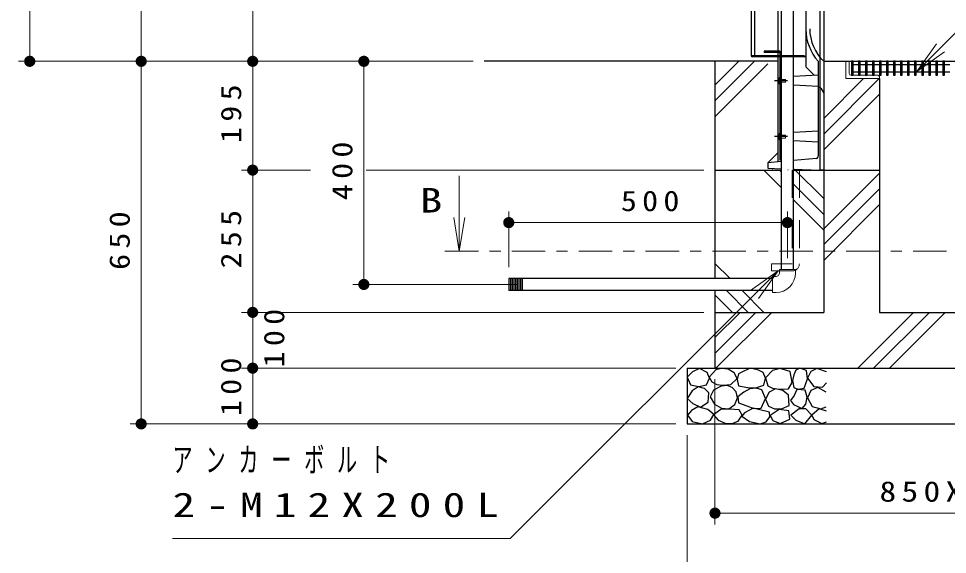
# Model space of a CAD drawing. Units: millimetres on the paper, scale 1:20. Extents: x -365 to 0, y -47 to 257.
# Drawn here: x -151.4 to -68, y 50.1 to 98.1 of the extents above; entities that cross this region are included whole.
import ezdxf
from ezdxf.enums import TextEntityAlignment as Align

# ---------------------------------------------------------------- set-up
doc = ezdxf.new("R2010")
doc.units = ezdxf.units.MM
doc.linetypes.add('USER1', pattern=[4.5, 2.5, -2])
doc.linetypes.add('USER2', pattern=[6, 3, -1, 1, -1])
doc.layers.add('LY_1', color=2, linetype='Continuous', lineweight=25)
doc.styles.add('ＭＳ ゴシック', font='')
doc.styles.get('ＭＳ ゴシック').set_extended_font_data('MS Gothic')

# ---------------------------------------------------------------- blocks, each defined once
blk = doc.blocks.new('filled_dot')
at = {"color": 0, "linetype": 'Continuous', "lineweight": -2, "const_width": 1.25}
blk.add_lwpolyline([(-0.625, 0, 1), (0.625, 0, 1)], format="xyb", close=True, dxfattribs=at)

msp = doc.modelspace()

# ---------------------------------------------------------------- linework, layer by layer
at = {"layer": 'LY_1', "color": 7, "lineweight": 13}
for p, q in [((-150.358, 94.267), (-150.358, 138.784)), ((-140.358, 94.267), (-140.358, 133.92)), ((-130.358, 94.267), (-130.358, 127.017)), ((-70.785, 93.363), (-69.017, 95.838)), ((-70.785, 93.363), (-68.664, 95.485)), ((-68.31, 95.131), (-70.785, 93.363)), ((-113.864, 94.267), (-151.358, 94.267)), ((-113.864, 94.267), (-141.358, 94.267)), ((-135.385, 94.267), (-141.358, 94.267)), ((-140.358, 61.767), (-140.358, 94.267)), ((-113.864, 94.267), (-131.358, 94.267)), ((-110.577, 94.267), (-131.358, 94.267)), ((-130.358, 84.517), (-130.358, 94.267)), ((-110.577, 94.267), (-121.385, 94.267)), ((-120.385, 74.267), (-120.385, 94.267)), ((-88.885, 90.72), (-85.338, 94.267)), ((-88.885, 92.134), (-86.753, 94.267)), ((-77.135, 94.267), (-76.935, 94.267)), ((-77.135, 92.717), (-77.135, 94.267)), ((-76.835, 94.167), (-76.835, 93.167)), ((-88.885, 89.306), (-84.135, 94.056)), ((-79.135, 87.742), (-74.16, 92.717)), ((-79.135, 89.156), (-75.575, 92.717)), ((-74.135, 92.717), (-77.135, 92.717)), ((-76.685, 93.017), (-74.285, 93.017)), ((-74.135, 92.867), (-74.135, 92.717)), ((-79.135, 86.328), (-74.135, 91.328)), ((-125.185, 84.517), (-131.358, 84.517)), ((-130.358, 71.767), (-130.358, 84.517)), ((-89.885, 84.517), (-120.185, 84.517)), ((-84.517, 84.517), (-82.928, 82.928)), ((-83.775, 84.517), (-83.706, 84.585)), ((-83.103, 84.517), (-82.928, 84.342)), ((-82.36, 84.517), (-82.313, 84.564)), ((-81.768, 84.596), (-79.135, 81.964)), ((-79.135, 79.257), (-74.135, 84.257)), ((-111.825, 77.263), (-111.825, 84.013)), ((-81.843, 83.257), (-79.135, 80.549)), ((-79.135, 77.843), (-74.135, 82.843)), ((-81.843, 81.843), (-79.135, 79.135)), ((-79.135, 76.428), (-74.135, 81.428)), ((-111.825, 77.263), (-112.325, 80.263)), ((-111.325, 80.263), (-111.825, 77.263)), ((-111.825, 77.263), (-111.825, 80.263)), ((-107.385, 75.809), (-107.385, 80.811)), ((-82.385, 76.617), (-82.385, 80.811)), ((-107.385, 79.811), (-82.385, 79.811)), ((-88.885, 76.157), (-87.537, 74.809)), ((-85.691, 73.715), (-83.213, 75.479)), ((-83.213, 75.479), (-85.338, 73.361)), ((-83.213, 75.479), (-84.985, 73.007)), ((-106.613, 74.267), (-121.385, 74.267)), ((-88.885, 73.329), (-87.323, 71.767)), ((-87.866, 73.724), (-85.909, 71.767)), ((-86.452, 73.724), (-84.495, 71.767)), ((-89.885, 71.767), (-131.358, 71.767)), ((-130.358, 66.767), (-130.358, 71.767)), ((-88.885, 68.093), (-85.211, 71.767)), ((-88.885, 69.507), (-86.625, 71.767)), ((-88.797, 66.767), (-83.797, 71.767)), ((-76.069, 66.767), (-71.069, 71.767)), ((-74.655, 66.767), (-69.655, 71.767)), ((-73.24, 66.767), (-68.24, 71.767)), ((-92.385, 66.767), (-131.358, 66.767)), ((-92.385, 66.767), (-131.358, 66.767)), ((-130.358, 61.767), (-130.358, 66.767)), ((-88.885, 65.767), (-88.885, 52.767)), ((-92.385, 61.767), (-141.358, 61.767)), ((-92.385, 61.767), (-131.358, 61.767)), ((-91.385, 60.767), (-91.385, 44.767)), ((-46.385, 53.767), (-88.885, 53.767))]:
    msp.add_line(p, q, dxfattribs=at)
at = {"layer": 'LY_1', "color": 70}
for p, q in [((-85.635, 126.227), (-85.635, 94.777)), ((-80.735, 121.067), (-80.735, 93.767)), ((-79.135, 119.377), (-79.135, 84.517)), ((-85.335, 94.667), (-85.54, 94.677)), ((-80.835, 94.667), (-85.335, 94.667)), ((-83.235, 94.667), (-83.235, 86.079)), ((-79.967, 92.999), (-80.735, 93.767)), ((-79.635, 92.667), (-79.635, 89.886)), ((-79.49, 91.917), (-79.64, 91.909)), ((-79.399, 91.867), (-79.135, 91.417)), ((-83.235, 86.079), (-84.135, 85.179)), ((-84.135, 85.179), (-84.135, 84.679)), ((-84.135, 84.679), (-82.928, 84.637)), ((-81.843, 84.599), (-79.485, 84.517)), ((-79.135, 84.535), (-79.485, 84.517))]:
    msp.add_line(p, q, dxfattribs=at)
at = {"layer": 'LY_1', "color": 94}
for p, q in [((-85.335, 126.388), (-85.335, 94.667)), ((-83.235, 125.683), (-83.235, 94.667)), ((-79.635, 94.28), (-79.635, 92.667)), ((-82.96, 92.842), (-82.96, 92.192)), ((-79.635, 93.016), (-81.843, 92.9)), ((-79.635, 92.017), (-81.843, 92.133)), ((-79.635, 89.886), (-79.635, 85.722)), ((-82.96, 87.842), (-82.96, 87.192)), ((-79.635, 88.016), (-81.843, 87.9)), ((-79.635, 87.017), (-81.843, 87.133)), ((-83.235, 86.079), (-83.235, 85.258)), ((-82.928, 85.285), (-84.135, 85.179)), ((-79.772, 85.561), (-81.843, 85.38)), ((-81.835, 84.599), (-81.835, 85.38))]:
    msp.add_line(p, q, dxfattribs=at)
at = {"layer": 'LY_1', "color": 4}
for p, q in [((-82.928, 75.617), (-82.928, 120.417)), ((-81.843, 75.617), (-81.843, 120.417)), ((-84.46, 95.167), (-84.46, 95.067)), ((-83.11, 95.167), (-84.46, 95.167)), ((-83.11, 95.067), (-84.46, 95.067)), ((-83.06, 95.017), (-83.06, 85.417)), ((-82.96, 95.017), (-82.96, 85.417)), ((-76.485, 94.267), (-76.635, 94.267)), ((-76.635, 94.267), (-76.635, 93.017)), ((-76.635, 94.267), (-51.635, 94.267)), ((-76.485, 93.017), (-76.485, 94.267)), ((-75.856, 94.267), (-76.006, 94.267)), ((-76.006, 94.267), (-76.006, 93.017)), ((-75.856, 93.017), (-75.856, 94.267)), ((-75.227, 94.267), (-75.377, 94.267)), ((-75.377, 94.267), (-75.377, 93.017)), ((-75.227, 93.017), (-75.227, 94.267)), ((-74.598, 94.267), (-74.748, 94.267)), ((-74.748, 94.267), (-74.748, 93.017)), ((-74.598, 93.017), (-74.598, 94.267)), ((-73.969, 94.267), (-74.119, 94.267)), ((-74.119, 94.267), (-74.119, 93.017)), ((-73.969, 93.017), (-73.969, 94.267)), ((-73.34, 94.267), (-73.49, 94.267)), ((-73.49, 94.267), (-73.49, 93.017)), ((-73.34, 93.017), (-73.34, 94.267)), ((-72.711, 94.267), (-72.861, 94.267)), ((-72.861, 94.267), (-72.861, 93.017)), ((-72.711, 93.017), (-72.711, 94.267)), ((-72.081, 94.267), (-72.231, 94.267)), ((-72.231, 94.267), (-72.231, 93.017)), ((-72.081, 93.017), (-72.081, 94.267)), ((-71.452, 94.267), (-71.602, 94.267)), ((-71.602, 94.267), (-71.602, 93.017)), ((-71.452, 93.017), (-71.452, 94.267)), ((-70.823, 94.267), (-70.973, 94.267)), ((-70.973, 94.267), (-70.973, 93.017)), ((-70.823, 93.017), (-70.823, 94.267)), ((-70.194, 94.267), (-70.344, 94.267)), ((-70.344, 94.267), (-70.344, 93.017)), ((-70.194, 93.017), (-70.194, 94.267)), ((-69.565, 94.267), (-69.715, 94.267)), ((-69.715, 94.267), (-69.715, 93.017)), ((-69.565, 93.017), (-69.565, 94.267)), ((-68.936, 94.267), (-69.086, 94.267)), ((-69.086, 94.267), (-69.086, 93.017)), ((-68.936, 93.017), (-68.936, 94.267)), ((-68.307, 94.267), (-68.457, 94.267)), ((-68.457, 94.267), (-68.457, 93.017)), ((-68.307, 93.017), (-68.307, 94.267)), ((-76.485, 93.967), (-76.006, 93.967)), ((-75.856, 93.967), (-75.377, 93.967)), ((-75.227, 93.967), (-74.748, 93.967)), ((-74.598, 93.967), (-74.119, 93.967)), ((-73.969, 93.967), (-73.49, 93.967)), ((-73.34, 93.967), (-72.861, 93.967)), ((-72.711, 93.967), (-72.231, 93.967)), ((-72.081, 93.967), (-71.602, 93.967)), ((-71.452, 93.967), (-70.973, 93.967)), ((-70.823, 93.967), (-70.344, 93.967)), ((-70.194, 93.967), (-69.715, 93.967)), ((-69.565, 93.967), (-69.086, 93.967)), ((-68.936, 93.967), (-68.457, 93.967)), ((-68.307, 93.967), (-67.828, 93.967)), ((-76.635, 93.017), (-76.485, 93.017)), ((-76.485, 93.317), (-76.006, 93.317)), ((-76.006, 93.017), (-75.856, 93.017)), ((-75.856, 93.317), (-75.377, 93.317)), ((-75.377, 93.017), (-75.227, 93.017)), ((-75.227, 93.317), (-74.748, 93.317)), ((-74.748, 93.017), (-74.598, 93.017)), ((-74.598, 93.317), (-74.119, 93.317)), ((-74.119, 93.017), (-73.969, 93.017)), ((-73.969, 93.317), (-73.49, 93.317)), ((-73.49, 93.017), (-73.34, 93.017)), ((-73.34, 93.317), (-72.861, 93.317)), ((-72.861, 93.017), (-72.711, 93.017)), ((-72.711, 93.317), (-72.231, 93.317)), ((-72.231, 93.017), (-72.081, 93.017)), ((-72.081, 93.317), (-71.602, 93.317)), ((-71.602, 93.017), (-71.452, 93.017)), ((-71.452, 93.317), (-70.973, 93.317)), ((-70.973, 93.017), (-70.823, 93.017)), ((-70.823, 93.317), (-70.344, 93.317)), ((-70.344, 93.017), (-70.194, 93.017)), ((-70.194, 93.317), (-69.715, 93.317)), ((-69.715, 93.017), (-69.565, 93.017)), ((-69.565, 93.317), (-69.086, 93.317)), ((-69.086, 93.017), (-68.936, 93.017)), ((-68.936, 93.317), (-68.457, 93.317)), ((-68.457, 93.017), (-68.307, 93.017)), ((-68.307, 93.317), (-67.828, 93.317)), ((-82.96, 85.417), (-83.06, 85.417)), ((-83.735, 74.809), (-107.385, 74.809)), ((-107.385, 74.809), (-107.385, 73.724)), ((-107.235, 74.809), (-107.235, 73.724)), ((-107.085, 74.809), (-107.085, 73.724)), ((-106.935, 74.809), (-106.935, 73.724)), ((-106.785, 74.809), (-106.785, 73.724)), ((-106.635, 74.809), (-106.635, 73.724)), ((-106.485, 74.809), (-106.485, 73.724)), ((-106.335, 74.809), (-106.335, 73.724)), ((-106.185, 74.809), (-106.185, 73.724)), ((-106.185, 74.809), (-106.185, 73.724)), ((-83.735, 73.724), (-107.385, 73.724))]:
    msp.add_line(p, q, dxfattribs=at)
at = {"layer": 'LY_1', "color": 44}
for p, q in [((-79.485, 119.377), (-79.485, 84.517)), ((-85.54, 94.777), (-80.843, 94.777))]:
    msp.add_line(p, q, dxfattribs=at)
at = {"layer": 'LY_1', "color": 7}
for p, q in [((-83.235, 94.267), (-109.577, 94.267)), ((-88.885, 94.267), (-88.885, 74.809)), ((-79.135, 94.267), (-31.983, 94.267)), ((-76.895, 94.267), (-76.735, 94.267)), ((-82.37, 92.517), (-83.55, 92.517)), ((-83.085, 92.812), (-83.085, 92.222)), ((-83.06, 92.812), (-83.085, 92.812)), ((-83.06, 92.812), (-83.06, 92.222)), ((-74.135, 92.717), (-74.135, 71.767)), ((-83.06, 92.222), (-83.085, 92.222)), ((-82.37, 87.517), (-83.55, 87.517)), ((-83.085, 87.812), (-83.085, 87.222)), ((-83.06, 87.812), (-83.085, 87.812)), ((-83.06, 87.812), (-83.06, 87.222)), ((-83.06, 87.222), (-83.085, 87.222)), ((-88.885, 84.517), (-82.928, 84.517)), ((-81.835, 84.517), (-79.135, 84.517)), ((-79.135, 84.517), (-74.135, 84.517)), ((-79.135, 84.517), (-79.135, 71.767)), ((-88.885, 73.724), (-88.885, 66.767)), ((-88.885, 71.767), (-79.135, 71.767)), ((-74.135, 71.767), (-54.135, 71.767)), ((-91.385, 66.767), (-91.385, 61.767)), ((-91.385, 66.767), (-43.885, 66.767)), ((-91.385, 61.767), (-43.885, 61.767))]:
    msp.add_line(p, q, dxfattribs=at)
at = {"layer": 'LY_1', "color": 7, "linetype": 'USER1', "lineweight": 13}
for p, q in [((-82.56, 92.642), (-83.06, 92.642)), ((-82.56, 92.642), (-82.56, 92.392)), ((-82.56, 92.392), (-83.06, 92.392)), ((-82.56, 87.642), (-83.06, 87.642)), ((-82.56, 87.642), (-82.56, 87.392)), ((-82.56, 87.392), (-83.06, 87.392)), ((-81.953, 84.517), (-81.953, 76.114)), ((-81.318, 84.517), (-81.318, 76.114)), ((-81.953, 76.114), (-83.815, 76.114)), ((-83.815, 76.114), (-83.815, 75.479)), ((-81.953, 75.479), (-83.815, 75.479))]:
    msp.add_line(p, q, dxfattribs=at)
at = {"layer": 'LY_1', "color": 7, "linetype": 'USER2', "lineweight": 13}
msp.add_line((-113.11, 77.263), (-32.872, 77.263), dxfattribs=at)
at = {"layer": 'LY_1', "color": 4, "lineweight": 13}
for p, q in [((-83.735, 74.992), (-83.735, 73.542)), ((-83.735, 74.992), (-83.41, 74.992)), ((-83.11, 75.617), (-83.11, 75.292)), ((-83.11, 75.617), (-81.66, 75.617)), ((-81.66, 75.617), (-81.66, 75.292)), ((-83.735, 73.542), (-83.41, 73.542))]:
    msp.add_line(p, q, dxfattribs=at)
at = {"layer": 'LY_1', "color": 7, "lineweight": 13}
for points in [[(-70.785, 93.363), (-61.299, 102.85), (-6.49, 102.85)], [(-83.213, 75.479), (-107.263, 51.498), (-137.545, 51.498)]]:
    msp.add_lwpolyline(points, dxfattribs=at)
at = {"layer": 'LY_1', "color": 7}
for points in [[(-90.263, 66.737), (-90.896, 66.436), (-91.372, 65.961), (-91.071, 65.263), (-90.342, 65.121), (-89.645, 65.279), (-89.391, 65.866), (-89.581, 66.372)], [(-88.291, 66.741), (-88.819, 66.606), (-89.4, 65.971), (-89.17, 65.552), (-88.713, 65.315), (-88.197, 65.241), (-87.454, 65.309), (-86.886, 65.849), (-87.17, 66.349), (-87.703, 66.66)], [(-85.701, 66.752), (-86.238, 66.528), (-86.783, 66.259), (-86.9, 65.758), (-86.766, 65.194), (-85.942, 65.033), (-85.217, 64.989), (-84.492, 65.248), (-84.34, 65.857), (-84.573, 66.367), (-84.976, 66.591)], [(-83.081, 66.725), (-83.711, 66.564), (-84.342, 65.897), (-84.156, 65.18), (-83.716, 64.964), (-83.155, 64.896), (-82.29, 64.92), (-81.956, 65.489), (-82.141, 66.453)], [(-81.808, 66.176), (-81.944, 65.653), (-81.817, 65.021), (-81.447, 64.894), (-80.897, 64.985), (-80.59, 65.797), (-80.671, 66.555), (-81.285, 66.763), (-81.637, 66.582)], [(-90.389, 65.089), (-90.928, 64.741), (-91.372, 64.059), (-90.865, 63.6), (-90.199, 63.283), (-89.502, 63.727), (-89.423, 64.566), (-89.831, 64.929)], [(-88.927, 63.525), (-88.305, 63.18), (-87.629, 63.133), (-87.116, 63.494), (-86.872, 64.092), (-86.984, 64.63), (-87.332, 65.039), (-87.798, 65.203), (-88.332, 65.147), (-89.022, 64.778), (-89.319, 64.201)], [(-85.751, 64.921), (-86.305, 64.624), (-86.832, 64.205), (-86.778, 63.651), (-86.035, 63.38), (-85.399, 63.164), (-84.751, 63.191), (-84.345, 64.056), (-84.697, 64.813), (-85.2, 64.977)], [(-83.467, 64.913), (-84.011, 64.604), (-84.345, 63.986), (-84.073, 63.368), (-83.548, 63.119), (-82.911, 63.121), (-82.218, 63.417), (-82.28, 64.345), (-82.803, 64.767)], [(-81.555, 64.844), (-81.79, 64.325), (-82.112, 63.867), (-81.852, 63.496), (-81.073, 63.163), (-80.746, 63.523), (-80.616, 64.152), (-80.801, 64.807)], [(-90.43, 63.293), (-90.999, 62.973), (-91.337, 62.551), (-90.934, 61.985), (-89.991, 61.782), (-89.275, 62.101), (-89.002, 62.606), (-89.541, 63.061)], [(-87.575, 63.085), (-88.359, 63.045), (-89.021, 62.572), (-88.589, 62.112), (-87.9, 61.801), (-87.334, 61.793), (-86.791, 62.018), (-86.453, 62.545), (-86.71, 63.031)], [(-85.46, 63.177), (-86.23, 62.758), (-86.473, 62.461), (-85.784, 61.974), (-84.838, 61.785), (-84.308, 61.969), (-83.96, 62.393), (-83.987, 62.812), (-84.852, 63.042)], [(-83.138, 63.069), (-83.941, 62.513), (-83.683, 62.069), (-83.039, 61.796), (-82.161, 62.204), (-82.248, 62.945)], [(-81.321, 63.133), (-82.087, 62.564), (-81.642, 62.095), (-80.826, 61.786), (-80.196, 62.54), (-80.74, 63.108)]]:
    msp.add_lwpolyline(points, close=True, dxfattribs=at)
for points in [[(-78.885, 66.432), (-79.741, 66.749), (-80.279, 66.479), (-80.596, 65.877), (-80.01, 65.117), (-79.234, 65.053), (-78.885, 65.449)], [(-78.901, 64.626), (-79.661, 65.022), (-80.295, 64.768), (-80.596, 64.119), (-80.153, 63.342), (-79.392, 63.105), (-78.901, 63.311)], [(-78.885, 62.899), (-79.551, 63.105), (-80.2, 62.55), (-80.026, 62.154), (-79.297, 61.79), (-78.885, 61.948)]]:
    msp.add_lwpolyline(points, dxfattribs=at)
at = {"layer": 'LY_1', "color": 94}
for centre, radius, start, end in [((-76.385, 97.171), 4.35, 180, 221.65793), ((-76.385, 97.171), 4, 180, 226.56746), ((-79.785, 85.71), 0.15, 275, 0)]:
    msp.add_arc(centre, radius, start, end, dxfattribs=at)
at = {"layer": 'LY_1', "color": 4}
for radius in [0.15, 0.05]:
    msp.add_arc((-83.11, 95.017), radius, 0, 90, dxfattribs=at)
at = {"layer": 'LY_1', "color": 70}
for centre, start, end in [((-85.535, 94.777), 180, 267), ((-80.835, 94.767), 270, 0), ((-79.485, 91.817), 30.34143, 93)]:
    msp.add_arc(centre, 0.1, start, end, dxfattribs=at)
at = {"layer": 'LY_1', "color": 7, "lineweight": 13}
for centre, radius, start, end in [((-76.935, 94.167), 0.1, 0, 90), ((-76.685, 93.167), 0.15, 180, 270), ((-74.285, 92.867), 0.15, 0, 90)]:
    msp.add_arc(centre, radius, start, end, dxfattribs=at)
at = {"layer": 'LY_1', "color": 7}
for centre in [(-82.815, 92.517), (-82.815, 87.517)]:
    msp.add_arc(centre, 0.4, 132.43594, 227.56406, dxfattribs=at)
at = {"layer": 'LY_1', "color": 7, "linetype": 'USER1', "lineweight": 13}
msp.add_arc((-81.953, 76.114), 0.635, 270.00002, 0, dxfattribs=at)
at = {"layer": 'LY_1', "color": 4, "lineweight": 13}
for radius in [0.3, 1.75]:
    msp.add_arc((-83.41, 75.292), radius, 270, 0, dxfattribs=at)

# ---------------------------------------------------------------- block references
at = {"layer": 'LY_1', "color": 7, "lineweight": 13, "xscale": 0.4, "yscale": 0.4}
for p, rotation in [((-150.358, 94.267), 90), ((-140.358, 94.267), 90), ((-140.358, 94.267), 270), ((-130.358, 94.267), 90), ((-130.358, 94.267), 270), ((-120.385, 94.267), 270), ((-130.358, 84.517), 90), ((-130.358, 84.517), 270), ((-82.385, 79.811), 180), ((-120.385, 74.267), 90), ((-130.358, 71.767), 90), ((-130.358, 71.767), 270), ((-130.358, 66.767), 90), ((-130.358, 66.767), 270), ((-140.358, 61.767), 90), ((-130.358, 61.767), 90)]:
    msp.add_blockref('filled_dot', p, dxfattribs=dict(at, rotation=rotation))
for p in [(-107.385, 79.811), (-88.885, 53.767)]:
    msp.add_blockref('filled_dot', p, dxfattribs=at)

# ---------------------------------------------------------------- texts
at = {"layer": 'LY_1', "color": 7, "style": 'ＭＳ ゴシック', "width": 1.35}
msp.add_text('B', height=2.199, dxfattribs=at).set_placement((-114.355, 81.814), align=Align.MIDDLE_CENTER)
at = {"layer": 'LY_1', "color": 7, "char_height": 1.833, "rotation": 90, "style": 'ＭＳ ゴシック'}
for s, insert, attachment_point in [('\\T1.33;\\W1.15;195', (-131.358, 89.808), 8), ('\\T1.33;\\W1.15;400', (-121.385, 84.683), 8), ('\\T1.33;\\W1.15;650', (-141.358, 78.432), 8), ('\\T1.33;\\W1.15;255', (-131.358, 78.558), 8), ('\\T1.33;\\W1.15;100', (-129.358, 69.695), 2), ('\\T1.33;\\W1.15;100', (-131.358, 65.328), 8)]:
    msp.add_mtext(s, dxfattribs=dict(at, insert=insert, attachment_point=attachment_point))
at = {"layer": 'LY_1', "color": 7, "style": 'ＭＳ ゴシック'}
for s, insert, char_height, attachment_point in [('\\T1.33;\\W1.15;500', (-94.468, 80.811), 1.833, 8), ('\\T1.64;\\W0.6;アンカーボルト', (-137.545, 58.498), 2.199, 4), ('\\T1.32;\\W1.2;850X700', (-67.213, 54.767), 1.833, 8), ('\\T1.5;\\W1.35;2-M12X200L', (-137.545, 54.498), 2.199, 4)]:
    msp.add_mtext(s, dxfattribs=dict(at, insert=insert, char_height=char_height, attachment_point=attachment_point))

doc.saveas('drawing.dxf')
